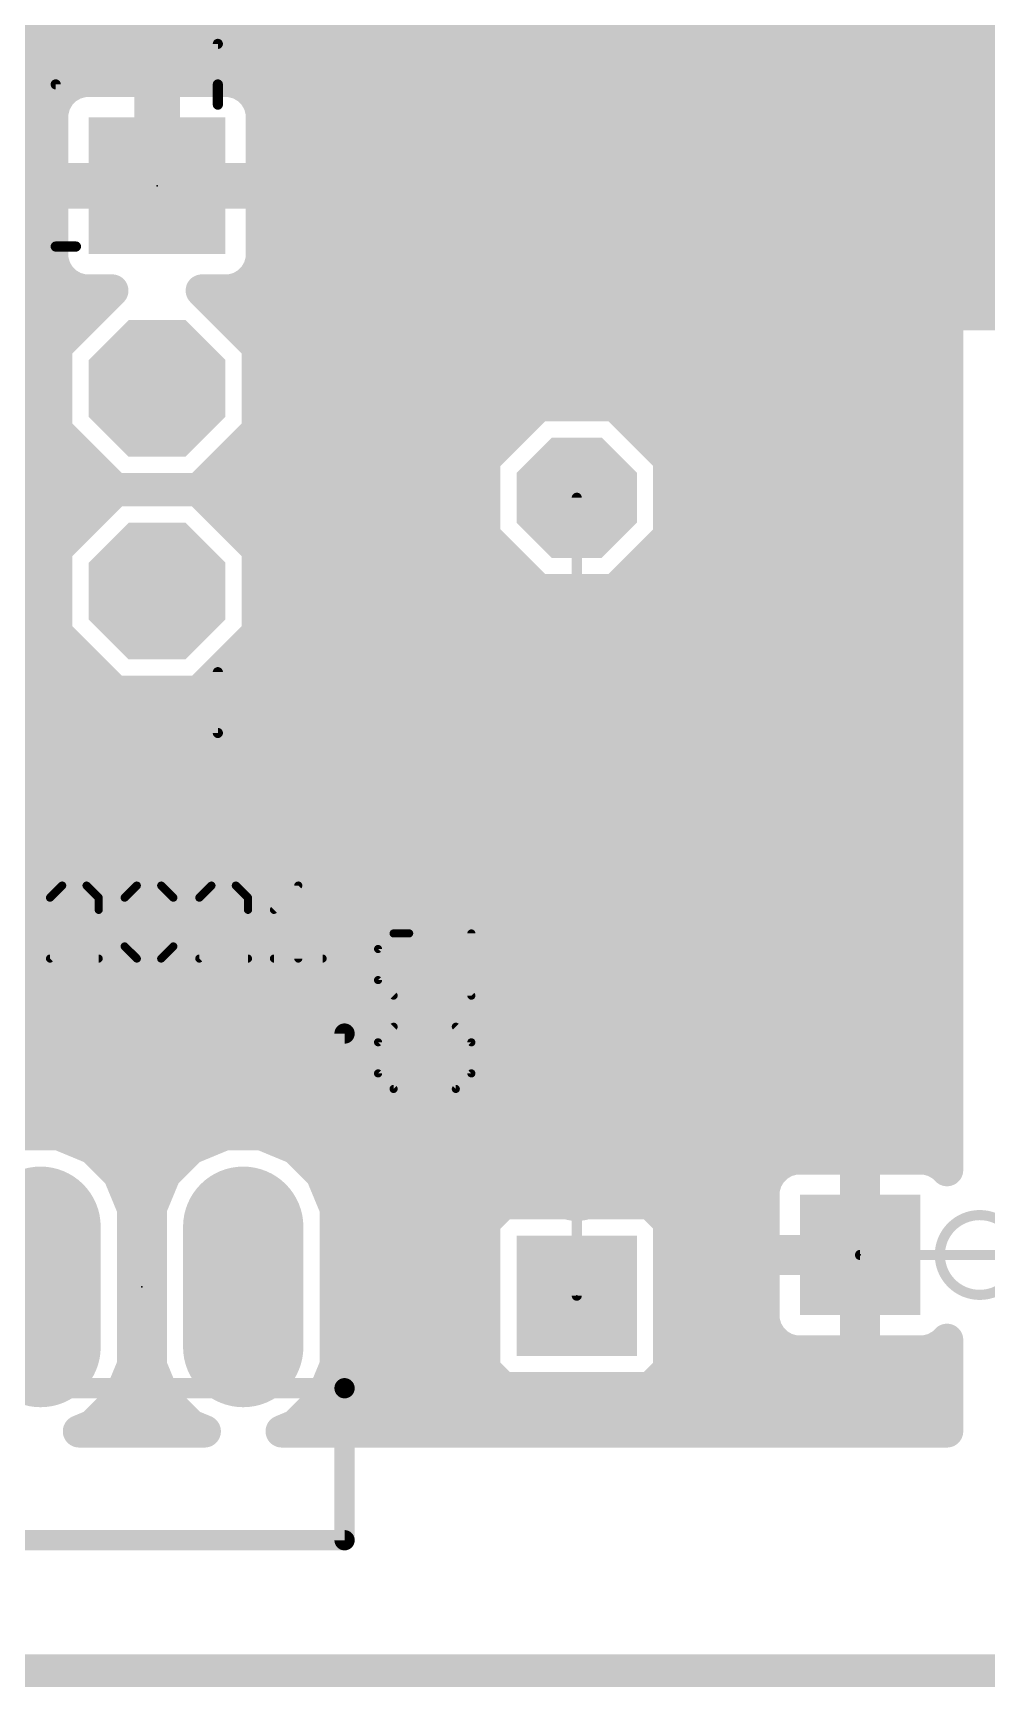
# Model space of a CAD drawing. Extents: x -3.5 to 65.2, y -0.2 to 31.
# Drawn here: x 22.05 to 34, y -0.2 to 20.52 of the extents above; entities that cross this region are included whole.
import ezdxf

# ---------------------------------------------------------------- set-up
doc = ezdxf.new("R2010")
doc.units = 0
for name, color, linetype in [('16', 175, 'CONTINUOUS'), ('17', 82, 'CONTINUOUS'), ('20', 7, 'CONTINUOUS'), ('21', 253, 'CONTINUOUS'), ('23', 7, 'CONTINUOUS'), ('25', 253, 'CONTINUOUS'), ('27', 253, 'CONTINUOUS')]:
    doc.layers.add(name, color=color, linetype=linetype)

# ---------------------------------------------------------------- blocks, each defined once
blk = doc.blocks.new('SQUAREP')
blk.add_solid([(-0.5, -0.5), (0.5, -0.5), (-0.5, 0.5), (0.5, 0.5)])
blk = doc.blocks.new('OCTAGONP')
at = {"const_width": 0.5}
blk.add_lwpolyline([(-0.25, -0.1036), (-0.25, 0.1036), (-0.1036, 0.25), (0.1036, 0.25), (0.25, 0.1036), (0.25, -0.1036), (0.1036, -0.25), (-0.1036, -0.25), (-0.25, -0.1036), (-0.25, 0.1036)], dxfattribs=at)
blk = doc.blocks.new('LONGP100')
at = {"const_width": 1}
blk.add_lwpolyline([(-0.5, 0), (0.5, 0)], dxfattribs=at)
at = {"const_width": 0.5}
for points in [[(-0.5, 0.25, 1), (-0.5, -0.25)], [(0.5, -0.25, 1), (0.5, 0.25)]]:
    blk.add_lwpolyline(points, format="xyb", dxfattribs=at)

msp = doc.modelspace()

# ---------------------------------------------------------------- linework, layer by layer
at = {"layer": '16', "const_width": 0.4064}
for points in [[(2, 20.7264), (41.3396, 20.7264)], [(2, 20.32), (41.3396, 20.32)], [(2, 19.9136), (22.6421, 19.9136)], [(22.6826, 19.9244), (22.5663, 19.8933)], [(23.5174, 19.9244), (22.6826, 19.9244)], [(23.5174, 18.6926), (23.5174, 19.9244)], [(23.5174, 19.9136), (23.6826, 19.9136)], [(24.5174, 19.9244), (23.6826, 19.9244)], [(23.6826, 19.9244), (23.6826, 18.6926)], [(24.6337, 19.8933), (24.5174, 19.9244)], [(24.5579, 19.9136), (41.3396, 19.9136)], [(22.3769, 19.748), (22.3167, 19.6437)], [(22.462, 19.8331), (22.3769, 19.748)], [(22.5663, 19.8933), (22.462, 19.8331)], [(24.738, 19.8331), (24.6337, 19.8933)], [(24.8231, 19.748), (24.738, 19.8331)], [(24.8833, 19.6437), (24.8231, 19.748)], [(17.6843, 19.5072), (22.2856, 19.5072)], [(22.3167, 19.6437), (22.2856, 19.5274)], [(22.2856, 19.5274), (22.2856, 18.6926)], [(23.5174, 19.5072), (23.6826, 19.5072)], [(24.9144, 19.5274), (24.8833, 19.6437)], [(24.9144, 18.6926), (24.9144, 19.5274)], [(24.9144, 19.5072), (41.3396, 19.5072)], [(17.7012, 19.1008), (22.2856, 19.1008)], [(23.5174, 19.1008), (23.6826, 19.1008)], [(24.9144, 19.1008), (41.4265, 19.1008)], [(17.7012, 18.6944), (22.2856, 18.6944)], [(22.2856, 18.6926), (23.5174, 18.6926)], [(23.5174, 18.6944), (23.6826, 18.6944)], [(23.6826, 18.6926), (23.5174, 18.6926)], [(23.5174, 18.6926), (23.5174, 18.5274)], [(23.6826, 18.5274), (23.6826, 18.6926)], [(23.6826, 18.6926), (24.9144, 18.6926)], [(24.9144, 18.6944), (57.7888, 18.6944)], [(23.5174, 18.5274), (22.2856, 18.5274)], [(22.2856, 18.5274), (22.2856, 17.6926)], [(24.9144, 18.5274), (23.6826, 18.5274)], [(24.9144, 17.6926), (24.9144, 18.5274)], [(17.7012, 18.288), (22.2856, 18.288)], [(24.9144, 18.288), (35.6209, 18.288)], [(17.7012, 17.8816), (22.2856, 17.8816)], [(24.9144, 17.8816), (35.2863, 17.8816)], [(22.2856, 17.6926), (22.3167, 17.5763)], [(24.8833, 17.5763), (24.9144, 17.6926)], [(17.4642, 17.4752), (22.3751, 17.4752)], [(22.3167, 17.5763), (22.3769, 17.472)], [(22.3769, 17.472), (22.462, 17.3869)], [(24.738, 17.3869), (24.8231, 17.472)], [(24.8231, 17.472), (24.8833, 17.5763)], [(24.8249, 17.4752), (35.2863, 17.4752)], [(23.0385, 17.2956), (22.3363, 16.5934)], [(22.462, 17.3869), (22.5663, 17.3267)], [(22.5663, 17.3267), (22.6826, 17.2956)], [(22.6826, 17.2956), (23.0385, 17.2956)], [(24.8636, 16.5934), (24.1615, 17.2956)], [(24.1615, 17.2956), (24.5174, 17.2956)], [(24.5174, 17.2956), (24.6337, 17.3267)], [(24.6337, 17.3267), (24.738, 17.3869)], [(12.3311, 17.0688), (22.8117, 17.0688)], [(24.3883, 17.0688), (35.2863, 17.0688)], [(35.2863, 17), (33.5, 17)], [(33.5, 17), (33.5, 6.2746)], [(12.7375, 16.6624), (22.4053, 16.6624)], [(22.3363, 16.5934), (22.3363, 15.5466)], [(24.7947, 16.6624), (33.5, 16.6624)], [(24.8636, 15.5466), (24.8636, 16.5934)], [(13.0152, 16.256), (22.3363, 16.256)], [(24.8636, 16.256), (33.5, 16.256)], [(13.0152, 15.8496), (22.3363, 15.8496)], [(24.8636, 15.8496), (28.3686, 15.8496)], [(28.3793, 15.8604), (27.6996, 15.1806)], [(29.3407, 15.8604), (28.3793, 15.8604)], [(30.0204, 15.1806), (29.3407, 15.8604)], [(29.3514, 15.8496), (33.5, 15.8496)], [(10.5032, 15.4432), (22.4397, 15.4432)], [(22.3363, 15.5466), (23.0766, 14.8064)], [(24.1234, 14.8064), (24.8636, 15.5466)], [(24.7603, 15.4432), (27.9622, 15.4432)], [(29.7578, 15.4432), (33.5, 15.4432)], [(27.6996, 15.1806), (27.6996, 14.2193)], [(30.0204, 14.2193), (30.0204, 15.1806)], [(13.0152, 15.0368), (22.8461, 15.0368)], [(24.3539, 15.0368), (27.6996, 15.0368)], [(30.0204, 15.0368), (33.5, 15.0368)], [(23.0766, 14.7936), (22.3363, 14.0534)], [(23.0766, 14.8064), (24.1234, 14.8064)], [(24.1234, 14.7936), (23.0766, 14.7936)], [(24.8636, 14.0534), (24.1234, 14.7936)], [(13.0152, 14.6304), (22.9133, 14.6304)], [(24.2867, 14.6304), (27.6996, 14.6304)], [(30.0204, 14.6304), (33.5, 14.6304)], [(13.0152, 14.224), (22.5069, 14.224)], [(24.6931, 14.224), (27.6996, 14.224)], [(27.6996, 14.2193), (28.3793, 13.5396)], [(29.3407, 13.5396), (30.0204, 14.2193)], [(30.0204, 14.224), (33.5, 14.224)], [(22.3363, 14.0534), (22.3363, 13.0066)], [(24.8636, 13.0066), (24.8636, 14.0534)], [(12.6975, 13.8176), (22.3363, 13.8176)], [(24.8636, 13.8176), (28.1013, 13.8176)], [(29.6187, 13.8176), (33.5, 13.8176)], [(28.3793, 13.5396), (29.3407, 13.5396)], [(12.2911, 13.4112), (22.3363, 13.4112)], [(24.8636, 13.4112), (33.5, 13.4112)], [(11.8847, 13.0048), (22.3381, 13.0048)], [(22.3363, 13.0066), (23.0766, 12.2664)], [(24.1234, 12.2664), (24.8636, 13.0066)], [(24.8619, 13.0048), (33.5, 13.0048)], [(11.4783, 12.5984), (22.7445, 12.5984)], [(24.4555, 12.5984), (33.5, 12.5984)], [(23.0766, 12.2664), (24.1234, 12.2664)], [(9.0325, 12.192), (33.5, 12.192)], [(9.385, 11.7856), (33.5, 11.7856)], [(9.5533, 11.3792), (33.5, 11.3792)], [(9.7144, 10.9728), (33.5, 10.9728)], [(9.7144, 10.5664), (33.5, 10.5664)], [(9.7144, 10.16), (33.5, 10.16)], [(17.0074, 9.7536), (33.5, 9.7536)], [(17.4138, 9.3472), (33.5, 9.3472)], [(17.6504, 8.9408), (33.5, 8.9408)], [(17.6504, 8.5344), (33.5, 8.5344)], [(17.629, 8.128), (33.5, 8.128)], [(17.2227, 7.7216), (33.5, 7.7216)], [(2, 7.3152), (33.5, 7.3152)], [(2, 6.9088), (33.5, 6.9088)], [(21.9092, 6.7244), (21.4827, 6.5477)], [(22.3708, 6.7244), (21.9092, 6.7244)], [(22.7973, 6.5477), (22.3708, 6.7244)], [(24.4492, 6.7244), (24.0227, 6.5477)], [(24.9108, 6.7244), (24.4492, 6.7244)], [(25.3373, 6.5477), (24.9108, 6.7244)], [(23.1237, 6.2213), (22.7973, 6.5477)], [(22.8427, 6.5024), (23.9773, 6.5024)], [(24.0227, 6.5477), (23.6963, 6.2213)], [(25.6637, 6.2213), (25.3373, 6.5477)], [(25.3827, 6.5024), (33.5, 6.5024)], [(31.2901, 6.2447), (31.23, 6.1405)], [(31.3753, 6.3299), (31.2901, 6.2447)], [(31.4795, 6.39), (31.3753, 6.3299)], [(31.5958, 6.4212), (31.4795, 6.39)], [(32.3632, 6.4212), (31.5958, 6.4212)], [(32.3632, 5.2568), (32.3632, 6.4212)], [(33.2242, 6.4212), (32.4568, 6.4212)], [(32.4568, 6.4212), (32.4568, 5.2568)], [(33.3405, 6.39), (33.2242, 6.4212)], [(33.4447, 6.3299), (33.3405, 6.39)], [(33.5, 6.2746), (33.4447, 6.3299)], [(23.3004, 5.7948), (23.1237, 6.2213)], [(23.1756, 6.096), (23.6444, 6.096)], [(23.6963, 6.2213), (23.5196, 5.7948)], [(25.8404, 5.7948), (25.6637, 6.2213)], [(25.7156, 6.096), (31.218, 6.096)], [(31.23, 6.1405), (31.1988, 6.0242)], [(31.1988, 6.0242), (31.1988, 5.2568)], [(32.3632, 6.096), (32.4568, 6.096)], [(27.9377, 5.8604), (27.6996, 5.6223)], [(29.7823, 5.8604), (27.9377, 5.8604)], [(30.0204, 5.6223), (29.7823, 5.8604)], [(23.3004, 3.8252), (23.3004, 5.7948)], [(23.3004, 5.6896), (23.5196, 5.6896)], [(23.5196, 5.7948), (23.5196, 3.8252)], [(25.8404, 3.8252), (25.8404, 5.7948)], [(25.8404, 5.6896), (27.7669, 5.6896)], [(27.6996, 5.6223), (27.6996, 3.7777)], [(29.9531, 5.6896), (31.1988, 5.6896)], [(30.0204, 3.7777), (30.0204, 5.6223)], [(32.3632, 5.6896), (32.4568, 5.6896)], [(23.3004, 5.2832), (23.5196, 5.2832)], [(25.8404, 5.2832), (27.6996, 5.2832)], [(30.0204, 5.2832), (31.1988, 5.2832)], [(31.1988, 5.2568), (32.3632, 5.2568)], [(32.3632, 5.2832), (32.4568, 5.2832)], [(32.3632, 5.2568), (32.3632, 5.1632)], [(32.4568, 5.2568), (32.3632, 5.2568)], [(32.3632, 5.1632), (31.1988, 5.1632)], [(31.1988, 5.1632), (31.1988, 4.3958)], [(32.3632, 3.9988), (32.3632, 5.1632)], [(32.3632, 5.1632), (32.4568, 5.1632)], [(32.4568, 5.1632), (32.4568, 3.9988)], [(23.3004, 4.8768), (23.5196, 4.8768)], [(25.8404, 4.8768), (27.6996, 4.8768)], [(30.0204, 4.8768), (31.1988, 4.8768)], [(32.3632, 4.8768), (32.4568, 4.8768)], [(23.3004, 4.4704), (23.5196, 4.4704)], [(25.8404, 4.4704), (27.6996, 4.4704)], [(30.0204, 4.4704), (31.1988, 4.4704)], [(31.1988, 4.3958), (31.23, 4.2795)], [(32.3632, 4.4704), (32.4568, 4.4704)], [(31.23, 4.2795), (31.2901, 4.1753)], [(31.2901, 4.1753), (31.3753, 4.0901)], [(23.3004, 4.064), (23.5196, 4.064)], [(25.8404, 4.064), (27.6996, 4.064)], [(30.0204, 4.064), (31.4206, 4.064)], [(31.3753, 4.0901), (31.4795, 4.03)], [(31.4795, 4.03), (31.5958, 3.9988)], [(31.5958, 3.9988), (32.3632, 3.9988)], [(32.3632, 4.064), (32.4568, 4.064)], [(32.4568, 3.9988), (33.2242, 3.9988)], [(33.2242, 3.9988), (33.3405, 4.03)], [(33.3405, 4.03), (33.4447, 4.0901)], [(33.3994, 4.064), (33.5, 4.064)], [(33.4447, 4.0901), (33.5, 4.1454)], [(33.5, 4.1454), (33.5, 3)], [(23.1237, 3.3987), (23.3004, 3.8252)], [(23.5196, 3.8252), (23.6963, 3.3987)], [(25.6637, 3.3987), (25.8404, 3.8252)], [(27.6996, 3.7777), (27.9377, 3.5396)], [(29.7823, 3.5396), (30.0204, 3.7777)], [(23.231, 3.6576), (23.589, 3.6576)], [(25.771, 3.6576), (27.8197, 3.6576)], [(27.9377, 3.5396), (29.7823, 3.5396)], [(29.9003, 3.6576), (33.5, 3.6576)], [(22.7973, 3.0723), (23.1237, 3.3987)], [(23.6963, 3.3987), (24.0227, 3.0723)], [(25.3373, 3.0723), (25.6637, 3.3987)], [(22.9763, 3.2512), (23.8437, 3.2512)], [(25.5163, 3.2512), (33.5, 3.2512)], [(22.6229, 3), (22.7973, 3.0723)], [(24.1971, 3), (22.6229, 3)], [(24.0227, 3.0723), (24.1971, 3)], [(25.1629, 3), (25.3373, 3.0723)], [(33.5, 3), (25.1629, 3)]]:
    msp.add_lwpolyline(points, dxfattribs=at)
at = {"layer": '16', "const_width": 0.2032}
for points in [[(22.6826, 20.026, 1), (22.6826, 19.8228)], [(22.6421, 19.812, 1), (22.6421, 20.0152)], [(22.7089, 19.8263, 1), (22.6563, 20.0226)], [(23.619, 19.9244, 1), (23.4158, 19.9244)], [(23.5174, 20.0152, 1), (23.5174, 19.812)], [(23.5174, 19.8228, 1), (23.5174, 20.026)], [(23.6826, 20.026, 1), (23.6826, 19.8228)], [(23.7842, 19.9244, 1), (23.581, 19.9244)], [(23.6826, 19.812, 1), (23.6826, 20.0152)], [(24.5437, 20.0226, 1), (24.4911, 19.8263)], [(24.5579, 20.0152, 1), (24.5579, 19.812)], [(24.5174, 19.8228, 1), (24.5174, 20.026)], [(22.3051, 19.8198, 1), (22.4487, 19.6761)], [(22.4649, 19.6972, 1), (22.2889, 19.7988)], [(22.4112, 19.9211, 1), (22.5128, 19.7451)], [(22.5339, 19.7613, 1), (22.3902, 19.9049)], [(22.54, 19.9914, 1), (22.5926, 19.7952)], [(22.6171, 19.8053, 1), (22.5155, 19.9813)], [(24.6845, 19.9813, 1), (24.5829, 19.8053)], [(24.6074, 19.7952, 1), (24.66, 19.9914)], [(24.8098, 19.9049, 1), (24.6661, 19.7613)], [(24.6872, 19.7451, 1), (24.7888, 19.9211)], [(24.9111, 19.7988, 1), (24.7351, 19.6972)], [(24.7513, 19.6761, 1), (24.8949, 19.8198)], [(22.3872, 19.5274, 1), (22.1839, 19.5274)], [(22.2287, 19.6945, 1), (22.4047, 19.5929)], [(22.4148, 19.6174, 1), (22.2186, 19.67)], [(22.2856, 19.4056, 1), (22.2856, 19.6088)], [(23.5174, 19.6088, 1), (23.5174, 19.4056)], [(23.6826, 19.4056, 1), (23.6826, 19.6088)], [(24.9814, 19.67, 1), (24.7852, 19.6174)], [(24.7953, 19.5929, 1), (24.9713, 19.6945)], [(25.016, 19.5274, 1), (24.8128, 19.5274)], [(24.9144, 19.6088, 1), (24.9144, 19.4056)], [(22.1874, 19.5537, 1), (22.3837, 19.5011)], [(24.8163, 19.5011, 1), (25.0126, 19.5537)], [(22.2856, 18.9992, 1), (22.2856, 19.2024)], [(23.5174, 19.2024, 1), (23.5174, 18.9992)], [(23.6826, 18.9992, 1), (23.6826, 19.2024)], [(24.9144, 19.2024, 1), (24.9144, 18.9992)], [(22.2856, 18.7942, 1), (22.2856, 18.5909)], [(22.2856, 18.5928, 1), (22.2856, 18.796)], [(23.5174, 18.796, 1), (23.5174, 18.5928)], [(23.5174, 18.7942, 1), (23.5174, 18.591)], [(23.619, 18.6926, 1), (23.4158, 18.6926)], [(23.5174, 18.5909, 1), (23.5174, 18.7942)], [(23.7842, 18.6926, 1), (23.581, 18.6926)], [(23.6826, 18.7942, 1), (23.6826, 18.5909)], [(23.6826, 18.5928, 1), (23.6826, 18.796)], [(23.6826, 18.591, 1), (23.6826, 18.7942)], [(24.9144, 18.796, 1), (24.9144, 18.5928)], [(24.9144, 18.5909, 1), (24.9144, 18.7942)], [(22.1839, 18.6926, 1), (22.3872, 18.6926)], [(22.3872, 18.5274, 1), (22.1839, 18.5274)], [(22.2856, 18.629, 1), (22.2856, 18.4258)], [(23.4158, 18.6926, 1), (23.619, 18.6926)], [(23.5174, 18.4258, 1), (23.5174, 18.629)], [(23.581, 18.6926, 1), (23.7842, 18.6926)], [(23.6826, 18.629, 1), (23.6826, 18.4258)], [(24.8128, 18.6926, 1), (25.016, 18.6926)], [(25.016, 18.5274, 1), (24.8128, 18.5274)], [(24.9144, 18.4258, 1), (24.9144, 18.629)], [(22.2856, 18.1864, 1), (22.2856, 18.3896)], [(23.4158, 18.5274, 1), (23.619, 18.5274)], [(23.581, 18.5274, 1), (23.7842, 18.5274)], [(24.9144, 18.3896, 1), (24.9144, 18.1864)], [(22.2856, 17.78, 1), (22.2856, 17.9832)], [(24.9144, 17.9832, 1), (24.9144, 17.78)], [(22.3837, 17.7189, 1), (22.1874, 17.6663)], [(25.0126, 17.6663, 1), (24.8163, 17.7189)], [(22.1839, 17.6926, 1), (22.3872, 17.6926)], [(22.4047, 17.6271, 1), (22.2287, 17.5255)], [(22.2186, 17.55, 1), (22.4148, 17.6026)], [(22.4487, 17.5439, 1), (22.3051, 17.4002)], [(22.2889, 17.4212, 1), (22.4649, 17.5228)], [(22.3751, 17.3736, 1), (22.3751, 17.5768)], [(24.7351, 17.5228, 1), (24.9111, 17.4212)], [(24.8249, 17.5768, 1), (24.8249, 17.3736)], [(24.8949, 17.4002, 1), (24.7513, 17.5439)], [(24.7852, 17.6026, 1), (24.9814, 17.55)], [(24.9713, 17.5255, 1), (24.7953, 17.6271)], [(24.8128, 17.6926, 1), (25.016, 17.6926)], [(22.5128, 17.4749, 1), (22.4112, 17.2989)], [(22.3902, 17.3151, 1), (22.5339, 17.4587)], [(22.5926, 17.4248, 1), (22.54, 17.2286)], [(22.5155, 17.2387, 1), (22.6171, 17.4147)], [(22.6826, 17.3972, 1), (22.6826, 17.194)], [(22.6563, 17.1974, 1), (22.7089, 17.3937)], [(23.1103, 17.2237, 1), (22.9666, 17.3674)], [(23.0385, 17.194, 1), (23.0385, 17.3972)], [(24.2334, 17.3674, 1), (24.0897, 17.2237)], [(24.1615, 17.3972, 1), (24.1615, 17.194)], [(24.4911, 17.3937, 1), (24.5437, 17.1974)], [(24.5174, 17.194, 1), (24.5174, 17.3972)], [(24.5829, 17.4147, 1), (24.6845, 17.2387)], [(24.66, 17.2286, 1), (24.6074, 17.4248)], [(24.6661, 17.4587, 1), (24.8098, 17.3151)], [(24.7888, 17.2989, 1), (24.6872, 17.4749)], [(22.8117, 16.9672, 1), (22.8117, 17.1704)], [(24.3883, 17.1704, 1), (24.3883, 16.9672)], [(33.5, 17.1016, 1), (33.5, 16.8984)], [(33.6016, 17, 1), (33.3984, 17)], [(22.438, 16.5934, 1), (22.2347, 16.5934)], [(22.4053, 16.5608, 1), (22.4053, 16.764)], [(24.7947, 16.764, 1), (24.7947, 16.5608)], [(24.9652, 16.5934, 1), (24.762, 16.5934)], [(33.5, 16.5608, 1), (33.5, 16.764)], [(22.2645, 16.6653, 1), (22.4082, 16.5216)], [(24.7918, 16.5216, 1), (24.9355, 16.6653)], [(22.3363, 16.1544, 1), (22.3363, 16.3576)], [(24.8636, 16.3576, 1), (24.8636, 16.1544)], [(33.5, 16.1544, 1), (33.5, 16.3576)], [(22.3363, 15.748, 1), (22.3363, 15.9512)], [(24.8636, 15.9512, 1), (24.8636, 15.748)], [(28.3793, 15.962, 1), (28.3793, 15.7588)], [(28.4512, 15.7886, 1), (28.3075, 15.9322)], [(28.3686, 15.748, 1), (28.3686, 15.9512)], [(29.4125, 15.9322, 1), (29.2688, 15.7886)], [(29.3514, 15.9512, 1), (29.3514, 15.748)], [(29.3407, 15.7588, 1), (29.3407, 15.962)], [(33.5, 15.748, 1), (33.5, 15.9512)], [(22.4082, 15.6184, 1), (22.2645, 15.4747)], [(22.2347, 15.5466, 1), (22.438, 15.5466)], [(22.4397, 15.3416, 1), (22.4397, 15.5448)], [(24.7603, 15.5448, 1), (24.7603, 15.3416)], [(24.762, 15.5466, 1), (24.9652, 15.5466)], [(24.9355, 15.4747, 1), (24.7918, 15.6184)], [(27.9622, 15.3416, 1), (27.9622, 15.5448)], [(29.7578, 15.5448, 1), (29.7578, 15.3416)], [(33.5, 15.3416, 1), (33.5, 15.5448)], [(27.8012, 15.1806, 1), (27.598, 15.1806)], [(27.6278, 15.2525, 1), (27.7714, 15.1088)], [(30.122, 15.1806, 1), (29.9188, 15.1806)], [(29.9486, 15.1088, 1), (30.0922, 15.2525)], [(22.8461, 14.9352, 1), (22.8461, 15.1384)], [(24.3539, 15.1384, 1), (24.3539, 14.9352)], [(27.6996, 14.9352, 1), (27.6996, 15.1384)], [(30.0204, 15.1384, 1), (30.0204, 14.9352)], [(33.5, 14.9352, 1), (33.5, 15.1384)], [(23.0766, 14.9079, 1), (23.0766, 14.7048)], [(23.0766, 14.8952, 1), (23.0766, 14.692)], [(23.1484, 14.7218, 1), (23.0047, 14.8655)], [(23.0047, 14.7345, 1), (23.1484, 14.8782)], [(24.1953, 14.8655, 1), (24.0516, 14.7218)], [(24.0516, 14.8782, 1), (24.1953, 14.7345)], [(24.1234, 14.7048, 1), (24.1234, 14.9079)], [(24.1234, 14.692, 1), (24.1234, 14.8952)], [(22.9133, 14.5288, 1), (22.9133, 14.732)], [(24.2867, 14.732, 1), (24.2867, 14.5288)], [(27.6996, 14.5288, 1), (27.6996, 14.732)], [(30.0204, 14.732, 1), (30.0204, 14.5288)], [(33.5, 14.5288, 1), (33.5, 14.732)], [(22.5069, 14.1224, 1), (22.5069, 14.3256)], [(24.6931, 14.3256, 1), (24.6931, 14.1224)], [(27.7714, 14.2912, 1), (27.6278, 14.1475)], [(27.598, 14.2193, 1), (27.8012, 14.2193)], [(27.6996, 14.1224, 1), (27.6996, 14.3256)], [(30.0204, 14.3256, 1), (30.0204, 14.1224)], [(29.9188, 14.2193, 1), (30.122, 14.2193)], [(30.0922, 14.1475, 1), (29.9486, 14.2912)], [(33.5, 14.1224, 1), (33.5, 14.3256)], [(22.438, 14.0534, 1), (22.2347, 14.0534)], [(22.2645, 14.1253, 1), (22.4082, 13.9816)], [(24.9652, 14.0534, 1), (24.762, 14.0534)], [(24.7918, 13.9816, 1), (24.9355, 14.1253)], [(22.3363, 13.716, 1), (22.3363, 13.9192)], [(24.8636, 13.9192, 1), (24.8636, 13.716)], [(28.1013, 13.716, 1), (28.1013, 13.9192)], [(29.6187, 13.9192, 1), (29.6187, 13.716)], [(33.5, 13.716, 1), (33.5, 13.9192)], [(28.3793, 13.6412, 1), (28.3793, 13.438)], [(28.3075, 13.4678, 1), (28.4512, 13.6114)], [(29.2688, 13.6114, 1), (29.4125, 13.4678)], [(29.3407, 13.438, 1), (29.3407, 13.6412)], [(22.3363, 13.3096, 1), (22.3363, 13.5128)], [(24.8636, 13.5128, 1), (24.8636, 13.3096)], [(33.5, 13.3096, 1), (33.5, 13.5128)], [(22.4082, 13.0784, 1), (22.2645, 12.9347)], [(22.2347, 13.0066, 1), (22.438, 13.0066)], [(22.3381, 12.9032, 1), (22.3381, 13.1064)], [(24.8619, 13.1064, 1), (24.8619, 12.9032)], [(24.762, 13.0066, 1), (24.9652, 13.0066)], [(24.9355, 12.9347, 1), (24.7918, 13.0784)], [(33.5, 12.9032, 1), (33.5, 13.1064)], [(22.7445, 12.4968, 1), (22.7445, 12.7)], [(24.4555, 12.7, 1), (24.4555, 12.4968)], [(33.5, 12.4968, 1), (33.5, 12.7)], [(23.0766, 12.368, 1), (23.0766, 12.1648)], [(23.0047, 12.1945, 1), (23.1484, 12.3382)], [(24.0516, 12.3382, 1), (24.1953, 12.1945)], [(24.1234, 12.1648, 1), (24.1234, 12.368)], [(33.5, 12.0904, 1), (33.5, 12.2936)], [(33.5, 11.684, 1), (33.5, 11.8872)], [(33.5, 11.2776, 1), (33.5, 11.4808)], [(33.5, 10.8712, 1), (33.5, 11.0744)], [(33.5, 10.4648, 1), (33.5, 10.668)], [(33.5, 10.0584, 1), (33.5, 10.2616)], [(33.5, 9.652, 1), (33.5, 9.8552)], [(33.5, 9.2456, 1), (33.5, 9.4488)], [(33.5, 8.8392, 1), (33.5, 9.0424)], [(33.5, 8.4328, 1), (33.5, 8.636)], [(33.5, 8.0264, 1), (33.5, 8.2296)], [(33.5, 7.62, 1), (33.5, 7.8232)], [(33.5, 7.2136, 1), (33.5, 7.4168)], [(33.5, 6.8072, 1), (33.5, 7.0104)], [(21.9481, 6.6305, 1), (21.8703, 6.8183)], [(22.4097, 6.8183, 1), (22.3319, 6.6305)], [(22.3708, 6.6228, 1), (22.3708, 6.826)], [(24.4492, 6.826, 1), (24.4492, 6.6228)], [(24.4881, 6.6305, 1), (24.4103, 6.8183)], [(24.9497, 6.8183, 1), (24.8719, 6.6305)], [(24.9108, 6.6228, 1), (24.9108, 6.826)], [(22.8692, 6.6196, 1), (22.7255, 6.4759)], [(22.8427, 6.604, 1), (22.8427, 6.4008)], [(22.7584, 6.4539, 1), (22.8362, 6.6416)], [(23.9838, 6.6416, 1), (24.0616, 6.4539)], [(24.0945, 6.4759, 1), (23.9508, 6.6196)], [(23.9773, 6.4008, 1), (23.9773, 6.604)], [(25.4092, 6.6196, 1), (25.2655, 6.4759)], [(25.3827, 6.604, 1), (25.3827, 6.4008)], [(25.2984, 6.4539, 1), (25.3762, 6.6416)], [(33.5, 6.4008, 1), (33.5, 6.604)], [(31.3781, 6.1939, 1), (31.2022, 6.2955)], [(31.3245, 6.4178, 1), (31.4261, 6.2419)], [(31.4471, 6.258, 1), (31.3034, 6.4017)], [(31.4532, 6.4882, 1), (31.5058, 6.2919)], [(31.5303, 6.3021, 1), (31.4287, 6.478)], [(31.5958, 6.5228, 1), (31.5958, 6.3196)], [(31.6221, 6.3231, 1), (31.5695, 6.5193)], [(32.4648, 6.4212, 1), (32.2616, 6.4212)], [(32.4568, 6.5228, 1), (32.4568, 6.3196)], [(32.5584, 6.4212, 1), (32.3552, 6.4212)], [(32.3632, 6.3196, 1), (32.3632, 6.5228)], [(33.2505, 6.5193, 1), (33.1979, 6.3231)], [(33.2242, 6.3196, 1), (33.2242, 6.5228)], [(33.3913, 6.478, 1), (33.2897, 6.3021)], [(33.3142, 6.2919, 1), (33.3668, 6.4882)], [(33.5166, 6.4017, 1), (33.3729, 6.258)], [(33.3939, 6.2419, 1), (33.4955, 6.4178)], [(33.4282, 6.2027, 1), (33.5718, 6.3464)], [(23.2176, 6.2602, 1), (23.0299, 6.1824)], [(23.0519, 6.1495, 1), (23.1956, 6.2932)], [(23.1756, 6.1976, 1), (23.1756, 5.9944)], [(23.6244, 6.2932, 1), (23.7681, 6.1495)], [(23.7901, 6.1824, 1), (23.6024, 6.2602)], [(23.6444, 5.9944, 1), (23.6444, 6.1976)], [(25.7576, 6.2602, 1), (25.5699, 6.1824)], [(25.5919, 6.1495, 1), (25.7356, 6.2932)], [(25.7156, 6.1976, 1), (25.7156, 5.9944)], [(31.3004, 6.0242, 1), (31.0972, 6.0242)], [(31.142, 6.1913, 1), (31.3179, 6.0897)], [(31.3281, 6.1142, 1), (31.1318, 6.1668)], [(31.2183, 6.3166, 1), (31.362, 6.1729)], [(31.218, 5.9944, 1), (31.218, 6.1976)], [(32.3632, 6.1976, 1), (32.3632, 5.9944)], [(32.4568, 5.9944, 1), (32.4568, 6.1976)], [(33.3984, 6.2746, 1), (33.6016, 6.2746)], [(27.9377, 5.962, 1), (27.9377, 5.7588)], [(28.0095, 5.7886, 1), (27.8658, 5.9322)], [(29.8542, 5.9322, 1), (29.7105, 5.7886)], [(29.7823, 5.7588, 1), (29.7823, 5.962)], [(31.1007, 6.0505, 1), (31.2969, 5.9979)], [(23.402, 5.7948, 1), (23.1988, 5.7948)], [(23.3004, 5.7912, 1), (23.3004, 5.588)], [(23.2065, 5.7559, 1), (23.3943, 5.8337)], [(23.6212, 5.7948, 1), (23.418, 5.7948)], [(23.4257, 5.8337, 1), (23.6135, 5.7559)], [(23.5196, 5.588, 1), (23.5196, 5.7912)], [(25.942, 5.7948, 1), (25.7388, 5.7948)], [(25.8404, 5.7912, 1), (25.8404, 5.588)], [(25.7465, 5.7559, 1), (25.9343, 5.8337)], [(27.8012, 5.6223, 1), (27.598, 5.6223)], [(27.7669, 5.588, 1), (27.7669, 5.7912)], [(29.9531, 5.7912, 1), (29.9531, 5.588)], [(30.122, 5.6223, 1), (29.9188, 5.6223)], [(31.1988, 5.588, 1), (31.1988, 5.7912)], [(32.3632, 5.7912, 1), (32.3632, 5.588)], [(32.4568, 5.588, 1), (32.4568, 5.7912)], [(27.6278, 5.6942, 1), (27.7714, 5.5505)], [(29.9486, 5.5505, 1), (30.0922, 5.6942)], [(23.3004, 5.3848, 1), (23.3004, 5.1816)], [(23.5196, 5.1816, 1), (23.5196, 5.3848)], [(25.8404, 5.3848, 1), (25.8404, 5.1816)], [(27.6996, 5.1816, 1), (27.6996, 5.3848)], [(30.0204, 5.3848, 1), (30.0204, 5.1816)], [(31.1988, 5.3584, 1), (31.1988, 5.1552)], [(31.1988, 5.1816, 1), (31.1988, 5.3848)], [(32.3632, 5.3848, 1), (32.3632, 5.1816)], [(32.4648, 5.2568, 1), (32.2616, 5.2568)], [(32.3632, 5.3584, 1), (32.3632, 5.1552)], [(32.3632, 5.1552, 1), (32.3632, 5.3584)], [(32.4568, 5.1816, 1), (32.4568, 5.3848)], [(32.4568, 5.1552, 1), (32.4568, 5.3584)], [(31.1988, 5.2648, 1), (31.1988, 5.0616)], [(31.3004, 5.1632, 1), (31.0972, 5.1632)], [(31.0972, 5.2568, 1), (31.3004, 5.2568)], [(32.4648, 5.1632, 1), (32.2616, 5.1632)], [(32.3632, 5.2648, 1), (32.3632, 5.0616)], [(32.2616, 5.2568, 1), (32.4648, 5.2568)], [(32.2616, 5.1632, 1), (32.4648, 5.1632)], [(32.5584, 5.1632, 1), (32.3552, 5.1632)], [(32.3552, 5.2568, 1), (32.5584, 5.2568)], [(32.3632, 5.0616, 1), (32.3632, 5.2648)], [(32.4568, 5.0616, 1), (32.4568, 5.2648)], [(23.3004, 4.9784, 1), (23.3004, 4.7752)], [(23.5196, 4.7752, 1), (23.5196, 4.9784)], [(25.8404, 4.9784, 1), (25.8404, 4.7752)], [(27.6996, 4.7752, 1), (27.6996, 4.9784)], [(30.0204, 4.9784, 1), (30.0204, 4.7752)], [(31.1988, 4.7752, 1), (31.1988, 4.9784)], [(32.3632, 4.9784, 1), (32.3632, 4.7752)], [(32.4568, 4.7752, 1), (32.4568, 4.9784)], [(23.3004, 4.572, 1), (23.3004, 4.3688)], [(23.5196, 4.3688, 1), (23.5196, 4.572)], [(25.8404, 4.572, 1), (25.8404, 4.3688)], [(27.6996, 4.3688, 1), (27.6996, 4.572)], [(30.0204, 4.572, 1), (30.0204, 4.3688)], [(31.2969, 4.4221, 1), (31.1007, 4.3695)], [(31.1988, 4.3688, 1), (31.1988, 4.572)], [(32.3632, 4.572, 1), (32.3632, 4.3688)], [(32.4568, 4.3688, 1), (32.4568, 4.572)], [(31.0972, 4.3958, 1), (31.3004, 4.3958)], [(31.3179, 4.3303, 1), (31.142, 4.2287)], [(31.1318, 4.2532, 1), (31.3281, 4.3058)], [(31.362, 4.2471, 1), (31.2183, 4.1034)], [(23.3004, 4.1656, 1), (23.3004, 3.9624)], [(23.5196, 3.9624, 1), (23.5196, 4.1656)], [(25.8404, 4.1656, 1), (25.8404, 3.9624)], [(27.6996, 3.9624, 1), (27.6996, 4.1656)], [(30.0204, 4.1656, 1), (30.0204, 3.9624)], [(31.2022, 4.1245, 1), (31.3781, 4.2261)], [(31.4261, 4.1781, 1), (31.3245, 4.0022)], [(31.3034, 4.0183, 1), (31.4471, 4.162)], [(31.5058, 4.1281, 1), (31.4532, 3.9318)], [(31.4206, 3.9624, 1), (31.4206, 4.1656)], [(31.4287, 3.942, 1), (31.5303, 4.1179)], [(31.5958, 4.1004, 1), (31.5958, 3.8972)], [(31.5695, 3.9007, 1), (31.6221, 4.0969)], [(32.3632, 4.1656, 1), (32.3632, 3.9624)], [(32.4568, 4.1004, 1), (32.4568, 3.8972)], [(32.3632, 3.8972, 1), (32.3632, 4.1004)], [(32.4568, 3.9624, 1), (32.4568, 4.1656)], [(33.1979, 4.0969, 1), (33.2505, 3.9007)], [(33.2242, 3.8972, 1), (33.2242, 4.1004)], [(33.2897, 4.1179, 1), (33.3913, 3.942)], [(33.3994, 4.1656, 1), (33.3994, 3.9624)], [(33.3668, 3.9318, 1), (33.3142, 4.1281)], [(33.3729, 4.162, 1), (33.5166, 4.0183)], [(33.4955, 4.0022, 1), (33.3939, 4.1781)], [(33.6016, 4.1454, 1), (33.3984, 4.1454)], [(33.5718, 4.0736, 1), (33.4282, 4.2173)], [(33.5, 3.9624, 1), (33.5, 4.1656)], [(23.3943, 3.7863, 1), (23.2065, 3.8641)], [(23.6135, 3.8641, 1), (23.4257, 3.7863)], [(25.9343, 3.7863, 1), (25.7465, 3.8641)], [(27.7714, 3.8495, 1), (27.6278, 3.7058)], [(30.0922, 3.7058, 1), (29.9486, 3.8495)], [(32.2616, 3.9988, 1), (32.4648, 3.9988)], [(32.3552, 3.9988, 1), (32.5584, 3.9988)], [(23.231, 3.7592, 1), (23.231, 3.556)], [(23.1988, 3.8252, 1), (23.402, 3.8252)], [(23.418, 3.8252, 1), (23.6212, 3.8252)], [(23.589, 3.556, 1), (23.589, 3.7592)], [(25.771, 3.7592, 1), (25.771, 3.556)], [(25.7388, 3.8252, 1), (25.942, 3.8252)], [(27.598, 3.7777, 1), (27.8012, 3.7777)], [(27.8197, 3.556, 1), (27.8197, 3.7592)], [(27.9377, 3.6412, 1), (27.9377, 3.438)], [(29.7823, 3.438, 1), (29.7823, 3.6412)], [(29.9003, 3.7592, 1), (29.9003, 3.556)], [(29.9188, 3.7777, 1), (30.122, 3.7777)], [(33.5, 3.556, 1), (33.5, 3.7592)], [(23.0299, 3.4376, 1), (23.2176, 3.3598)], [(23.1956, 3.3268, 1), (23.0519, 3.4705)], [(23.7681, 3.4705, 1), (23.6244, 3.3268)], [(23.6024, 3.3598, 1), (23.7901, 3.4376)], [(25.5699, 3.4376, 1), (25.7576, 3.3598)], [(25.7356, 3.3268, 1), (25.5919, 3.4705)], [(27.8658, 3.4678, 1), (28.0095, 3.6114)], [(29.7105, 3.6114, 1), (29.8542, 3.4678)], [(22.9763, 3.3528, 1), (22.9763, 3.1496)], [(23.8437, 3.1496, 1), (23.8437, 3.3528)], [(25.5163, 3.3528, 1), (25.5163, 3.1496)], [(33.5, 3.1496, 1), (33.5, 3.3528)], [(22.584, 3.0939, 1), (22.6617, 2.9061)], [(22.6229, 3.1016, 1), (22.6229, 2.8984)], [(22.7255, 3.1441, 1), (22.8692, 3.0004)], [(22.8362, 2.9784, 1), (22.7584, 3.1661)], [(24.0616, 3.1661, 1), (23.9838, 2.9784)], [(23.9508, 3.0004, 1), (24.0945, 3.1441)], [(24.1583, 2.9061, 1), (24.236, 3.0939)], [(24.1971, 2.8984, 1), (24.1971, 3.1016)], [(25.124, 3.0939, 1), (25.2017, 2.9061)], [(25.1629, 3.1016, 1), (25.1629, 2.8984)], [(25.2655, 3.1441, 1), (25.4092, 3.0004)], [(25.3762, 2.9784, 1), (25.2984, 3.1661)], [(33.5, 2.8984, 1), (33.5, 3.1016)], [(33.3984, 3, 1), (33.6016, 3)]]:
    msp.add_lwpolyline(points, format="xyb", dxfattribs=at)
at = {"layer": '20', "const_width": 0.4064}
msp.add_lwpolyline([(60, 0), (5, 0)], dxfattribs=at)
at = {"layer": '21'}
for points, const_width in [([(24.362, 20.388), (21.314, 20.388)], 0.127), ([(24.362, 19.88), (24.362, 20.388)], 0.127), ([(24.362, 19.88), (22.33, 19.88)], 0.127), ([(22.33, 19.88), (22.33, 17.848)], 0.127), ([(24.362, 19.626), (24.362, 19.88)], 0.127), ([(22.33, 17.848), (22.584, 17.848)], 0.127), ([(28.86, 14.7), (28.86, 4.7)], 0.127), ([(24.362, 11.752), (24.362, 12.514)], 0.127), ([(21.314, 11.752), (24.362, 11.752)], 0.127), ([(20.87, 7.985), (25.95, 7.985)], 0.254), ([(25.95, 7.985), (25.95, 3.54)], 0.254), ([(42.41, 5.21), (32.41, 5.21)], 0.127), ([(25.95, 3.54), (20.87, 3.54)], 0.254), ([(25.95, 3.54), (25.95, 1.635)], 0.254), ([(25.95, 1.635), (20.87, 1.635)], 0.254)]:
    msp.add_lwpolyline(points, dxfattribs=dict(at, const_width=const_width))
for points, const_width in [([(24.3938, 20.388, 1), (24.3303, 20.388)], 0.0635), ([(24.362, 20.3563, 1), (24.362, 20.4198)], 0.0635), ([(22.33, 19.9118, 1), (22.33, 19.8483)], 0.0635), ([(22.3618, 19.88, 1), (22.2983, 19.88)], 0.0635), ([(24.3938, 19.88, 1), (24.3303, 19.88)], 0.0635), ([(24.3303, 19.88, 1), (24.3938, 19.88)], 0.0635), ([(24.362, 19.8483, 1), (24.362, 19.9118)], 0.0635), ([(24.3303, 19.626, 1), (24.3938, 19.626)], 0.0635), ([(22.33, 17.8798, 1), (22.33, 17.8163)], 0.0635), ([(22.2983, 17.848, 1), (22.3618, 17.848)], 0.0635), ([(22.584, 17.8163, 1), (22.584, 17.8798)], 0.0635), ([(28.8918, 14.7, 1), (28.8283, 14.7)], 0.0635), ([(24.3938, 12.514, 1), (24.3303, 12.514)], 0.0635), ([(24.362, 11.7203, 1), (24.362, 11.7838)], 0.0635), ([(24.3303, 11.752, 1), (24.3938, 11.752)], 0.0635), ([(26.0135, 7.985, 1), (25.8865, 7.985)], 0.127), ([(25.95, 7.9215, 1), (25.95, 8.0485)], 0.127), ([(28.86, 5.7, 1), (28.86, 6.7, 1), (28.86, 5.7)], 0.127), ([(33.91, 4.71, 1), (33.91, 5.71, 1), (33.91, 4.71)], 0.127), ([(32.41, 5.2417, 1), (32.41, 5.1783)], 0.0635), ([(28.8283, 4.7, 1), (28.8918, 4.7)], 0.0635), ([(26.0135, 3.54, 1), (25.8865, 3.54)], 0.127), ([(25.8865, 3.54, 1), (26.0135, 3.54)], 0.127), ([(25.95, 3.4765, 1), (25.95, 3.6035)], 0.127), ([(25.8865, 1.635, 1), (26.0135, 1.635)], 0.127), ([(25.95, 1.5715, 1), (25.95, 1.6985)], 0.127)]:
    msp.add_lwpolyline(points, format="xyb", dxfattribs=dict(at, const_width=const_width))
at = {"layer": '23'}
for p in [(23.6, 18.61), (32.41, 5.21), (23.41, 4.81), (28.86, 4.7)]:
    msp.add_point(p, dxfattribs=at)
at = {"layer": '25', "const_width": 0.1016}
for points in [[(26.5647, 9.2398), (26.3698, 9.0449)], [(26.7596, 9.2398), (26.5647, 9.2398)], [(27.5392, 8.4602), (26.7596, 9.2398)], [(27.5392, 9.2398), (27.5392, 8.4602)], [(26.3698, 9.0449), (26.3698, 8.6551)], [(26.3698, 8.6551), (26.5647, 8.4602)], [(26.5647, 8.0704), (26.3698, 7.8755)], [(27.5392, 7.8755), (27.3443, 8.0704)], [(26.3698, 7.8755), (26.3698, 7.4857)], [(27.5392, 7.4857), (27.5392, 7.8755)], [(26.3698, 7.4857), (26.5647, 7.2908)], [(27.3443, 7.2908), (27.5392, 7.4857)], [(26.5647, 7.2908), (27.3443, 7.2908)]]:
    msp.add_lwpolyline(points, dxfattribs=at)
at = {"layer": '25', "const_width": 0.0508}
for points in [[(26.5647, 9.2652, 1), (26.5647, 9.2144)], [(26.5827, 9.2218, 1), (26.5467, 9.2578)], [(26.7776, 9.2578, 1), (26.7416, 9.2218)], [(26.7596, 9.2144, 1), (26.7596, 9.2652)], [(27.5646, 9.2398, 1), (27.5138, 9.2398)], [(26.3518, 9.0629, 1), (26.3878, 9.0269)], [(26.3952, 9.0449, 1), (26.3444, 9.0449)], [(26.3878, 8.6731, 1), (26.3518, 8.6371)], [(26.3444, 8.6551, 1), (26.3952, 8.6551)], [(26.5467, 8.4422, 1), (26.5827, 8.4782)], [(27.5212, 8.4422, 1), (27.5572, 8.4782)], [(27.5138, 8.4602, 1), (27.5646, 8.4602)], [(26.5827, 8.0524, 1), (26.5467, 8.0884)], [(27.3623, 8.0884, 1), (27.3263, 8.0524)], [(26.3518, 7.8935, 1), (26.3878, 7.8575)], [(26.3952, 7.8755, 1), (26.3444, 7.8755)], [(27.5646, 7.8755, 1), (27.5138, 7.8755)], [(27.5212, 7.8575, 1), (27.5572, 7.8935)], [(26.3878, 7.5037, 1), (26.3518, 7.4677)], [(26.3444, 7.4857, 1), (26.3952, 7.4857)], [(27.5138, 7.4857, 1), (27.5646, 7.4857)], [(27.5572, 7.4677, 1), (27.5212, 7.5037)], [(26.5647, 7.3162, 1), (26.5647, 7.2654)], [(26.5467, 7.2728, 1), (26.5827, 7.3088)], [(27.3263, 7.3088, 1), (27.3623, 7.2728)], [(27.3443, 7.2654, 1), (27.3443, 7.3162)]]:
    msp.add_lwpolyline(points, format="xyb", dxfattribs=at)
at = {"layer": '27', "const_width": 0.1016}
for points in [[(22.4112, 9.84), (22.2587, 9.6875)], [(22.7163, 9.84), (22.4112, 9.84)], [(22.8688, 9.6875), (22.7163, 9.84)], [(23.1942, 9.6875), (23.3468, 9.84)], [(23.3468, 9.84), (23.6518, 9.84)], [(23.6518, 9.84), (23.8044, 9.6875)], [(24.2823, 9.84), (24.1298, 9.6875)], [(24.5873, 9.84), (24.2823, 9.84)], [(24.7399, 9.6875), (24.5873, 9.84)], [(25.0653, 9.5349), (25.3703, 9.84)], [(25.3703, 9.84), (25.3703, 8.9248)], [(22.2587, 8.9248), (22.8688, 9.5349)], [(22.8688, 9.5349), (22.8688, 9.6875)], [(23.1942, 9.0773), (23.1942, 9.6875)], [(23.1942, 9.0773), (23.8044, 9.6875)], [(23.8044, 9.6875), (23.8044, 9.0773)], [(24.1298, 8.9248), (24.7399, 9.5349)], [(24.7399, 9.5349), (24.7399, 9.6875)], [(23.3468, 8.9248), (23.1942, 9.0773)], [(23.8044, 9.0773), (23.6518, 8.9248)], [(22.8688, 8.9248), (22.2587, 8.9248)], [(23.6518, 8.9248), (23.3468, 8.9248)], [(24.7399, 8.9248), (24.1298, 8.9248)], [(25.0653, 8.9248), (25.6754, 8.9248)]]:
    msp.add_lwpolyline(points, dxfattribs=at)
at = {"layer": '27', "const_width": 0.0508}
for points in [[(22.4112, 9.8654, 1), (22.4112, 9.8146)], [(22.4292, 9.822, 1), (22.3933, 9.8579)], [(22.7343, 9.8579, 1), (22.6983, 9.822)], [(22.7163, 9.8146, 1), (22.7163, 9.8654)], [(23.3468, 9.8654, 1), (23.3468, 9.8146)], [(23.3647, 9.822, 1), (23.3288, 9.8579)], [(23.6698, 9.8579, 1), (23.6339, 9.822)], [(23.6518, 9.8146, 1), (23.6518, 9.8654)], [(24.2823, 9.8654, 1), (24.2823, 9.8146)], [(24.3002, 9.822, 1), (24.2643, 9.8579)], [(24.6053, 9.8579, 1), (24.5694, 9.822)], [(24.5873, 9.8146, 1), (24.5873, 9.8654)], [(25.3957, 9.84, 1), (25.3449, 9.84)], [(25.3883, 9.822, 1), (25.3524, 9.8579)], [(22.2408, 9.7054, 1), (22.2767, 9.6695)], [(22.8942, 9.6875, 1), (22.8434, 9.6875)], [(22.8434, 9.5349, 1), (22.8942, 9.5349)], [(22.8509, 9.6695, 1), (22.8868, 9.7054)], [(22.8868, 9.517, 1), (22.8509, 9.5529)], [(23.2196, 9.6875, 1), (23.1688, 9.6875)], [(23.1763, 9.7054, 1), (23.2122, 9.6695)], [(23.8298, 9.6875, 1), (23.779, 9.6875)], [(23.8223, 9.6695, 1), (23.7864, 9.7054)], [(23.7864, 9.6695, 1), (23.8223, 9.7054)], [(24.1118, 9.7054, 1), (24.1477, 9.6695)], [(24.7653, 9.6875, 1), (24.7145, 9.6875)], [(24.7145, 9.5349, 1), (24.7653, 9.5349)], [(24.7219, 9.6695, 1), (24.7578, 9.7054)], [(24.7578, 9.517, 1), (24.7219, 9.5529)], [(25.0473, 9.5529, 1), (25.0832, 9.517)], [(23.2122, 9.0953, 1), (23.1763, 9.0594)], [(23.1763, 9.0953, 1), (23.2122, 9.0594)], [(23.8223, 9.0594, 1), (23.7864, 9.0953)], [(22.2587, 8.9502, 1), (22.2587, 8.8994)], [(22.2408, 8.9428, 1), (22.2767, 8.9068)], [(22.8688, 8.8994, 1), (22.8688, 8.9502)], [(23.1688, 9.0773, 1), (23.2196, 9.0773)], [(23.3468, 8.9502, 1), (23.3468, 8.8994)], [(23.3288, 8.9068, 1), (23.3647, 8.9428)], [(23.6339, 8.9428, 1), (23.6698, 8.9068)], [(23.6518, 8.8994, 1), (23.6518, 8.9502)], [(23.779, 9.0773, 1), (23.8298, 9.0773)], [(24.1118, 8.9428, 1), (24.1477, 8.9068)], [(24.1298, 8.9502, 1), (24.1298, 8.8994)], [(24.7399, 8.8994, 1), (24.7399, 8.9502)], [(25.0653, 8.9502, 1), (25.0653, 8.8994)], [(25.3449, 8.9248, 1), (25.3957, 8.9248)], [(25.6754, 8.8994, 1), (25.6754, 8.9502)]]:
    msp.add_lwpolyline(points, format="xyb", dxfattribs=at)

# ---------------------------------------------------------------- block references
at = {"layer": '17'}
for name, p, xscale, yscale, rotation in [('SQUAREP', (23.6, 18.61), 1.7145, 1.7145, 270), ('OCTAGONP', (23.6, 16.07), 1.7145, 1.7145, 270), ('OCTAGONP', (28.86, 14.7), 1.508, 1.508, 90), ('OCTAGONP', (23.6, 13.53), 1.7145, 1.7145, 270), ('LONGP100', (22.14, 4.81), 1.508, 1.508, 270), ('LONGP100', (24.68, 4.81), 1.508, 1.508, 270), ('SQUAREP', (28.86, 4.7), 1.508, 1.508, 90)]:
    msp.add_blockref(name, p, dxfattribs=dict(at, xscale=xscale, yscale=yscale, rotation=rotation))
at = {"layer": '17', "xscale": 1.508, "yscale": 1.508}
msp.add_blockref('SQUAREP', (32.41, 5.21), dxfattribs=at)

doc.saveas('drawing.dxf')
